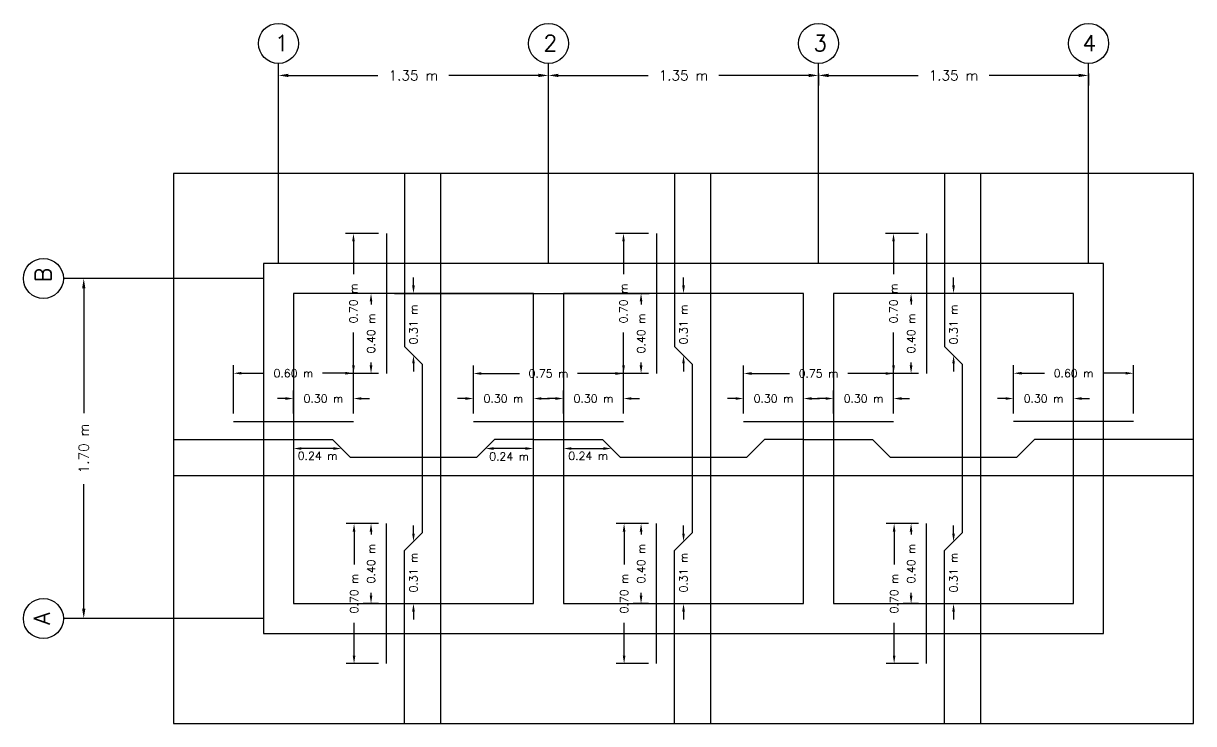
# Model space of a CAD drawing. Header units: metres. Extents: x 0.9 to 42, y -19 to 5.
# Drawn here: x 36.12 to 41.97, y 1.45 to 4.95 of the extents above; entities that cross this region are included whole.
import ezdxf

# ---------------------------------------------------------------- set-up
doc = ezdxf.new("R2010")
doc.units = ezdxf.units.M
doc.linetypes.add('PHANTOM2', pattern=[1.25, 0.625, -0.125, 0.125, -0.125, 0.125, -0.125])
doc.layers.add('0.05', color=9, linetype='Continuous')
doc.layers.add('Vistas', color=7, linetype='Continuous')
doc.styles.get("Standard").update_dxf_attribs({"font": 'simplex.shx'})
doc.dimstyles.new('1 a 25', dxfattribs={"dimtxt": 0.05, "dimasz": 0.05, "dimexe": 0.05, "dimexo": 0.05, "dimgap": 0.05, "dimtad": 0, "dimzin": 0, "dimdsep": 46, "dimtxsty": 'Standard', "dimcen": 0.09, "dimadec": 0, "dimazin": 0, "dimtfac": 1, "dimtofl": 0, "dimtmove": 0, "dimatfit": 3, "dimfxl": 1, "dimtolj": 1, "dimtzin": 0, "dimarcsym": 0})
doc.dimstyles.new('1 a 25 1.5mm', dxfattribs={"dimtxt": 0.04, "dimasz": 0.04, "dimexe": 0.04, "dimexo": 0.04, "dimgap": 0.04, "dimtad": 0, "dimzin": 0, "dimdsep": 46, "dimtxsty": 'Standard', "dimcen": 0.09, "dimadec": 0, "dimazin": 0, "dimtfac": 1, "dimtofl": 0, "dimtmove": 1, "dimatfit": 0, "dimfxl": 1, "dimtolj": 1, "dimtzin": 0, "dimarcsym": 0})

# ---------------------------------------------------------------- blocks, each defined once
blk = doc.blocks.new('*D123')
at = {"color": 0, "lineweight": -2, "transparency": 16777216}
for p, q in [((37.4407, 4.6949), (37.8883, 4.6949)), ((38.6907, 4.6949), (38.2431, 4.6949))]:
    blk.add_line(p, q, dxfattribs=at)
at = {"color": 0, "transparency": 16777216}
for points in [[(37.4407, 4.7032), (37.4407, 4.6866), (37.3907, 4.6949)], [(38.6907, 4.7032), (38.6907, 4.6866), (38.7407, 4.6949)]]:
    blk.add_solid(points, dxfattribs=at)
at = {"layer": 'Defpoints', "color": 0, "transparency": 16777216}
for p in [(37.3907, 4.6949), (38.7407, 4.6949), (38.7407, 4.6949)]:
    blk.add_point(p, dxfattribs=at)
at = {"color": 0, "transparency": 16777216, "insert": (38.0657, 4.6949), "char_height": 0.05, "attachment_point": 5}
blk.add_mtext('\\A1;1.35 m', dxfattribs=at)
blk = doc.blocks.new('*D124')
at = {"color": 0, "lineweight": -2, "transparency": 16777216}
for p, q in [((38.7907, 4.6949), (39.2383, 4.6949)), ((40.0407, 4.6949), (39.5931, 4.6949)), ((40.0907, 4.7049), (40.0907, 4.6449))]:
    blk.add_line(p, q, dxfattribs=at)
at = {"color": 0, "transparency": 16777216}
for points in [[(38.7907, 4.7032), (38.7907, 4.6866), (38.7407, 4.6949)], [(40.0407, 4.7032), (40.0407, 4.6866), (40.0907, 4.6949)]]:
    blk.add_solid(points, dxfattribs=at)
at = {"layer": 'Defpoints', "color": 0, "transparency": 16777216}
for p in [(40.0907, 4.7549), (38.7407, 4.6949), (40.0907, 4.6949)]:
    blk.add_point(p, dxfattribs=at)
at = {"color": 0, "transparency": 16777216, "insert": (39.4157, 4.6949), "char_height": 0.05, "attachment_point": 5}
blk.add_mtext('\\A1;1.35 m', dxfattribs=at)
blk = doc.blocks.new('*D125')
at = {"color": 0, "lineweight": -2, "transparency": 16777216}
for p, q in [((40.0907, 4.7049), (40.0907, 4.6449)), ((40.1407, 4.6949), (40.5883, 4.6949)), ((41.3907, 4.6949), (40.9431, 4.6949)), ((41.4407, 4.7049), (41.4407, 4.6449))]:
    blk.add_line(p, q, dxfattribs=at)
at = {"color": 0, "transparency": 16777216}
for points in [[(40.1407, 4.7032), (40.1407, 4.6866), (40.0907, 4.6949)], [(41.3907, 4.7032), (41.3907, 4.6866), (41.4407, 4.6949)]]:
    blk.add_solid(points, dxfattribs=at)
at = {"layer": 'Defpoints', "color": 0, "transparency": 16777216}
for p in [(40.0907, 4.7549), (41.4407, 4.7549), (41.4407, 4.6949)]:
    blk.add_point(p, dxfattribs=at)
at = {"color": 0, "transparency": 16777216, "insert": (40.7657, 4.6949), "char_height": 0.05, "attachment_point": 5}
blk.add_mtext('\\A1;1.35 m', dxfattribs=at)
blk = doc.blocks.new('*D122')
at = {"color": 0, "lineweight": -2, "transparency": 16777216}
for p, q in [((36.4174, 3.6299), (36.4174, 3.0073)), ((36.4174, 2.0299), (36.4174, 2.6525))]:
    blk.add_line(p, q, dxfattribs=at)
at = {"color": 0, "transparency": 16777216}
for points in [[(36.409, 3.6299), (36.4257, 3.6299), (36.4174, 3.6799)], [(36.409, 2.0299), (36.4257, 2.0299), (36.4174, 1.9799)]]:
    blk.add_solid(points, dxfattribs=at)
at = {"layer": 'Defpoints', "color": 0, "transparency": 16777216}
for p in [(36.4174, 3.6799), (36.4174, 3.6799), (36.4174, 1.9799)]:
    blk.add_point(p, dxfattribs=at)
at = {"color": 0, "transparency": 16777216, "insert": (36.4174, 2.8299), "char_height": 0.05, "attachment_point": 5, "rotation": 90}
blk.add_mtext('\\A1;1.70 m', dxfattribs=at)
blk = doc.blocks.new('*D126')
at = {"color": 0, "lineweight": -2, "transparency": 16777216}
for p, q in [((37.8907, 2.4549), (37.7287, 2.4549)), ((37.7687, 2.4149), (37.7687, 2.2506)), ((37.7687, 1.7949), (37.7687, 1.9592)), ((37.8907, 1.7549), (37.7287, 1.7549))]:
    blk.add_line(p, q, dxfattribs=at)
at = {"color": 0, "transparency": 16777216}
for points in [[(37.762, 2.4149), (37.7754, 2.4149), (37.7687, 2.4549)], [(37.762, 1.7949), (37.7754, 1.7949), (37.7687, 1.7549)]]:
    blk.add_solid(points, dxfattribs=at)
at = {"layer": 'Defpoints', "color": 0, "transparency": 16777216}
for p in [(37.7687, 2.4549), (37.9307, 2.4549), (37.9307, 1.7549)]:
    blk.add_point(p, dxfattribs=at)
at = {"color": 0, "transparency": 16777216, "insert": (37.7687, 2.1049), "char_height": 0.04, "attachment_point": 5, "rotation": 90}
blk.add_mtext('\\A1;0.70 m', dxfattribs=at)
blk = doc.blocks.new('*D129')
at = {"color": 0, "lineweight": -2, "transparency": 16777216}
for p, q in [((38.0657, 3.6449), (38.0657, 3.6849)), ((38.0657, 3.2549), (38.0657, 3.2149))]:
    blk.add_line(p, q, dxfattribs=at)
at = {"color": 0, "transparency": 16777216}
for points in [[(38.0591, 3.6449), (38.0724, 3.6449), (38.0657, 3.6049)], [(38.0591, 3.2549), (38.0724, 3.2549), (38.0657, 3.2949)]]:
    blk.add_solid(points, dxfattribs=at)
at = {"layer": 'Defpoints', "color": 0, "transparency": 16777216}
for p in [(38.0657, 3.6049), (38.0657, 3.2949), (38.0657, 3.2949)]:
    blk.add_point(p, dxfattribs=at)
at = {"color": 0, "transparency": 16777216, "insert": (38.0657, 3.4499), "char_height": 0.04, "attachment_point": 5, "rotation": 90}
blk.add_mtext('\\A1;0.31 m', dxfattribs=at)
blk = doc.blocks.new('*D130')
at = {"color": 0, "lineweight": -2, "transparency": 16777216}
for p, q in [((38.0657, 2.4049), (38.0657, 2.4449)), ((38.0657, 2.0149), (38.0657, 1.9749))]:
    blk.add_line(p, q, dxfattribs=at)
at = {"color": 0, "transparency": 16777216}
for points in [[(38.0591, 2.4049), (38.0724, 2.4049), (38.0657, 2.3649)], [(38.0591, 2.0149), (38.0724, 2.0149), (38.0657, 2.0549)]]:
    blk.add_solid(points, dxfattribs=at)
at = {"layer": 'Defpoints', "color": 0, "transparency": 16777216}
for p in [(38.0657, 2.3649), (38.0657, 2.0549), (38.0657, 2.0549)]:
    blk.add_point(p, dxfattribs=at)
at = {"color": 0, "transparency": 16777216, "insert": (38.0657, 2.2099), "char_height": 0.04, "attachment_point": 5, "rotation": 90}
blk.add_mtext('\\A1;0.31 m', dxfattribs=at)
blk = doc.blocks.new('*D131')
at = {"color": 0, "lineweight": -2, "transparency": 16777216}
for p, q in [((37.1657, 3.0049), (37.1657, 3.2462)), ((37.7657, 3.0049), (37.7657, 3.2462)), ((37.2057, 3.2062), (37.32, 3.2062)), ((37.7257, 3.2062), (37.6114, 3.2062))]:
    blk.add_line(p, q, dxfattribs=at)
at = {"color": 0, "transparency": 16777216}
for points in [[(37.2057, 3.2128), (37.2057, 3.1995), (37.1657, 3.2062)], [(37.7257, 3.2128), (37.7257, 3.1995), (37.7657, 3.2062)]]:
    blk.add_solid(points, dxfattribs=at)
at = {"layer": 'Defpoints', "color": 0, "transparency": 16777216}
for p in [(37.7657, 3.2062), (37.1657, 2.9649), (37.7657, 2.9649)]:
    blk.add_point(p, dxfattribs=at)
at = {"color": 0, "transparency": 16777216, "insert": (37.4657, 3.2062), "char_height": 0.04, "attachment_point": 5}
blk.add_mtext('\\A1;0.60 m', dxfattribs=at)
blk = doc.blocks.new('*D133')
at = {"color": 0, "lineweight": -2, "transparency": 16777216}
for p, q in [((38.3657, 3.0049), (38.3657, 3.2449)), ((39.1157, 3.0049), (39.1157, 3.2449)), ((38.4057, 3.2049), (38.595, 3.2049)), ((39.0757, 3.2049), (38.8864, 3.2049))]:
    blk.add_line(p, q, dxfattribs=at)
at = {"color": 0, "transparency": 16777216}
for points in [[(38.4057, 3.2116), (38.4057, 3.1982), (38.3657, 3.2049)], [(39.0757, 3.2116), (39.0757, 3.1982), (39.1157, 3.2049)]]:
    blk.add_solid(points, dxfattribs=at)
at = {"layer": 'Defpoints', "color": 0, "transparency": 16777216}
for p in [(39.1157, 3.2049), (38.3657, 2.9649), (39.1157, 2.9649)]:
    blk.add_point(p, dxfattribs=at)
at = {"color": 0, "transparency": 16777216, "insert": (38.7407, 3.2049), "char_height": 0.04, "attachment_point": 5}
blk.add_mtext('\\A1;0.75 m', dxfattribs=at)
blk = doc.blocks.new('*D134')
at = {"color": 0, "lineweight": -2, "transparency": 16777216}
for p, q in [((38.3657, 3.0049), (38.3657, 3.1198)), ((38.6657, 3.0049), (38.6657, 3.1198)), ((38.3257, 3.0798), (38.2857, 3.0798)), ((38.7057, 3.0798), (38.7457, 3.0798))]:
    blk.add_line(p, q, dxfattribs=at)
at = {"color": 0, "transparency": 16777216}
for points in [[(38.3257, 3.0865), (38.3257, 3.0731), (38.3657, 3.0798)], [(38.7057, 3.0865), (38.7057, 3.0731), (38.6657, 3.0798)]]:
    blk.add_solid(points, dxfattribs=at)
at = {"layer": 'Defpoints', "color": 0, "transparency": 16777216}
for p in [(38.6657, 3.0798), (38.3657, 2.9649), (38.6657, 2.9649)]:
    blk.add_point(p, dxfattribs=at)
at = {"color": 0, "transparency": 16777216, "insert": (38.5157, 3.0798), "char_height": 0.04, "attachment_point": 5}
blk.add_mtext('\\A1;0.30 m', dxfattribs=at)
blk = doc.blocks.new('*D135')
at = {"color": 0, "lineweight": -2, "transparency": 16777216}
for p, q in [((38.8157, 3.0049), (38.8157, 3.1198)), ((39.1157, 3.0049), (39.1157, 3.1198)), ((38.7757, 3.0798), (38.7357, 3.0798)), ((39.1557, 3.0798), (39.1957, 3.0798))]:
    blk.add_line(p, q, dxfattribs=at)
at = {"color": 0, "transparency": 16777216}
for points in [[(38.7757, 3.0865), (38.7757, 3.0731), (38.8157, 3.0798)], [(39.1557, 3.0865), (39.1557, 3.0731), (39.1157, 3.0798)]]:
    blk.add_solid(points, dxfattribs=at)
at = {"layer": 'Defpoints', "color": 0, "transparency": 16777216}
for p in [(39.1157, 3.0798), (38.8157, 2.9649), (39.1157, 2.9649)]:
    blk.add_point(p, dxfattribs=at)
at = {"color": 0, "transparency": 16777216, "insert": (38.9657, 3.0798), "char_height": 0.04, "attachment_point": 5}
blk.add_mtext('\\A1;0.30 m', dxfattribs=at)
blk = doc.blocks.new('*D137')
at = {"color": 0, "lineweight": -2, "transparency": 16777216}
for p, q in [((37.8907, 2.4549), (37.8135, 2.4549)), ((37.8535, 2.4149), (37.8535, 2.4006)), ((37.8535, 2.0949), (37.8535, 2.1092)), ((37.8907, 2.0549), (37.8135, 2.0549))]:
    blk.add_line(p, q, dxfattribs=at)
at = {"color": 0, "transparency": 16777216}
for points in [[(37.8468, 2.4149), (37.8602, 2.4149), (37.8535, 2.4549)], [(37.8468, 2.0949), (37.8602, 2.0949), (37.8535, 2.0549)]]:
    blk.add_solid(points, dxfattribs=at)
at = {"layer": 'Defpoints', "color": 0, "transparency": 16777216}
for p in [(37.9307, 2.4549), (37.8535, 2.0549), (37.9307, 2.0549)]:
    blk.add_point(p, dxfattribs=at)
at = {"color": 0, "transparency": 16777216, "insert": (37.8535, 2.2549), "char_height": 0.04, "attachment_point": 5, "rotation": 90}
blk.add_mtext('\\A1;0.40 m', dxfattribs=at)
blk = doc.blocks.new('*D138')
at = {"color": 0, "lineweight": -2, "transparency": 16777216}
for p, q in [((37.8907, 3.9049), (37.7257, 3.9049)), ((37.7657, 3.8649), (37.7657, 3.7006)), ((37.7657, 3.2449), (37.7657, 3.4092)), ((37.8907, 3.2049), (37.7257, 3.2049))]:
    blk.add_line(p, q, dxfattribs=at)
at = {"color": 0, "transparency": 16777216}
for points in [[(37.7591, 3.8649), (37.7724, 3.8649), (37.7657, 3.9049)], [(37.7591, 3.2449), (37.7724, 3.2449), (37.7657, 3.2049)]]:
    blk.add_solid(points, dxfattribs=at)
at = {"layer": 'Defpoints', "color": 0, "transparency": 16777216}
for p in [(37.7657, 3.9049), (37.9307, 3.9049), (37.9307, 3.2049)]:
    blk.add_point(p, dxfattribs=at)
at = {"color": 0, "transparency": 16777216, "insert": (37.7657, 3.5549), "char_height": 0.04, "attachment_point": 5, "rotation": 90}
blk.add_mtext('\\A1;0.70 m', dxfattribs=at)
blk = doc.blocks.new('*D139')
at = {"color": 0, "lineweight": -2, "transparency": 16777216}
for p, q in [((37.8907, 3.6049), (37.8135, 3.6049)), ((37.8535, 3.5649), (37.8535, 3.5506)), ((37.8535, 3.2449), (37.8535, 3.2592)), ((37.8907, 3.2049), (37.8135, 3.2049))]:
    blk.add_line(p, q, dxfattribs=at)
at = {"color": 0, "transparency": 16777216}
for points in [[(37.8468, 3.5649), (37.8602, 3.5649), (37.8535, 3.6049)], [(37.8468, 3.2449), (37.8602, 3.2449), (37.8535, 3.2049)]]:
    blk.add_solid(points, dxfattribs=at)
at = {"layer": 'Defpoints', "color": 0, "transparency": 16777216}
for p in [(37.8535, 3.6049), (37.9307, 3.6049), (37.9307, 3.2049)]:
    blk.add_point(p, dxfattribs=at)
at = {"color": 0, "transparency": 16777216, "insert": (37.8535, 3.4049), "char_height": 0.04, "attachment_point": 5, "rotation": 90}
blk.add_mtext('\\A1;0.40 m', dxfattribs=at)
blk = doc.blocks.new('*D140')
at = {"color": 0, "lineweight": -2, "transparency": 16777216}
for p, q in [((37.4657, 3.0049), (37.4657, 3.1198)), ((37.7657, 3.0049), (37.7657, 3.1198)), ((37.4257, 3.0798), (37.3857, 3.0798)), ((37.8057, 3.0798), (37.8457, 3.0798))]:
    blk.add_line(p, q, dxfattribs=at)
at = {"color": 0, "transparency": 16777216}
for points in [[(37.4257, 3.0865), (37.4257, 3.0731), (37.4657, 3.0798)], [(37.8057, 3.0865), (37.8057, 3.0731), (37.7657, 3.0798)]]:
    blk.add_solid(points, dxfattribs=at)
at = {"layer": 'Defpoints', "color": 0, "transparency": 16777216}
for p in [(37.7657, 3.0798), (37.4657, 2.9649), (37.7657, 2.9649)]:
    blk.add_point(p, dxfattribs=at)
at = {"color": 0, "transparency": 16777216, "insert": (37.6157, 3.0798), "char_height": 0.04, "attachment_point": 5}
blk.add_mtext('\\A1;0.30 m', dxfattribs=at)
blk = doc.blocks.new('*D141')
at = {"color": 0, "lineweight": -2, "transparency": 16777216}
blk.add_line((37.6655, 2.8299), (37.5057, 2.8299), dxfattribs=at)
at = {"color": 0, "transparency": 16777216}
for points in [[(37.5057, 2.8366), (37.5057, 2.8232), (37.4657, 2.8299)], [(37.6655, 2.8366), (37.6655, 2.8232), (37.7055, 2.8299)]]:
    blk.add_solid(points, dxfattribs=at)
at = {"layer": 'Defpoints', "color": 0, "transparency": 16777216}
for p in [(37.4657, 2.8299), (37.4657, 2.8299), (37.7055, 2.8299)]:
    blk.add_point(p, dxfattribs=at)
at = {"color": 0, "transparency": 16777216, "insert": (37.5866, 2.7935), "char_height": 0.04, "attachment_point": 5}
blk.add_mtext('\\A1;0.24 m', dxfattribs=at)
blk = doc.blocks.new('*D142')
at = {"color": 0, "lineweight": -2, "transparency": 16777216}
blk.add_line((38.6257, 2.8299), (38.4659, 2.8299), dxfattribs=at)
at = {"color": 0, "transparency": 16777216}
for points in [[(38.4659, 2.8366), (38.4659, 2.8232), (38.4259, 2.8299)], [(38.6257, 2.8366), (38.6257, 2.8232), (38.6657, 2.8299)]]:
    blk.add_solid(points, dxfattribs=at)
at = {"layer": 'Defpoints', "color": 0, "transparency": 16777216}
for p in [(38.4259, 2.8299), (38.4259, 2.8299), (38.6657, 2.8299)]:
    blk.add_point(p, dxfattribs=at)
at = {"color": 0, "transparency": 16777216, "insert": (38.5438, 2.7903), "char_height": 0.04, "attachment_point": 5}
blk.add_mtext('\\A1;0.24 m', dxfattribs=at)
blk = doc.blocks.new('*D143')
at = {"color": 0, "lineweight": -2, "transparency": 16777216}
blk.add_line((38.8557, 2.8299), (39.0155, 2.8299), dxfattribs=at)
at = {"color": 0, "transparency": 16777216}
for points in [[(38.8557, 2.8366), (38.8557, 2.8232), (38.8157, 2.8299)], [(39.0155, 2.8366), (39.0155, 2.8232), (39.0555, 2.8299)]]:
    blk.add_solid(points, dxfattribs=at)
at = {"layer": 'Defpoints', "color": 0, "transparency": 16777216}
for p in [(38.8157, 2.8299), (39.0555, 2.8299), (39.0555, 2.8299)]:
    blk.add_point(p, dxfattribs=at)
at = {"color": 0, "transparency": 16777216, "insert": (38.9391, 2.7929), "char_height": 0.04, "attachment_point": 5}
blk.add_mtext('\\A1;0.24 m', dxfattribs=at)
blk = doc.blocks.new('*D144')
at = {"color": 0, "lineweight": -2, "transparency": 16777216}
for p, q in [((39.7157, 3.0049), (39.7157, 3.2449)), ((40.4657, 3.0049), (40.4657, 3.2449)), ((39.7557, 3.2049), (39.945, 3.2049)), ((40.4257, 3.2049), (40.2364, 3.2049))]:
    blk.add_line(p, q, dxfattribs=at)
at = {"color": 0, "transparency": 16777216}
for points in [[(39.7557, 3.2116), (39.7557, 3.1982), (39.7157, 3.2049)], [(40.4257, 3.2116), (40.4257, 3.1982), (40.4657, 3.2049)]]:
    blk.add_solid(points, dxfattribs=at)
at = {"layer": 'Defpoints', "color": 0, "transparency": 16777216}
for p in [(40.4657, 3.2049), (39.7157, 2.9649), (40.4657, 2.9649)]:
    blk.add_point(p, dxfattribs=at)
at = {"color": 0, "transparency": 16777216, "insert": (40.0907, 3.2049), "char_height": 0.04, "attachment_point": 5}
blk.add_mtext('\\A1;0.75 m', dxfattribs=at)
blk = doc.blocks.new('*D145')
at = {"color": 0, "lineweight": -2, "transparency": 16777216}
for p, q in [((39.7157, 3.0049), (39.7157, 3.1198)), ((40.0157, 3.0049), (40.0157, 3.1198)), ((39.6757, 3.0798), (39.6357, 3.0798)), ((40.0557, 3.0798), (40.0957, 3.0798))]:
    blk.add_line(p, q, dxfattribs=at)
at = {"color": 0, "transparency": 16777216}
for points in [[(39.6757, 3.0865), (39.6757, 3.0731), (39.7157, 3.0798)], [(40.0557, 3.0865), (40.0557, 3.0731), (40.0157, 3.0798)]]:
    blk.add_solid(points, dxfattribs=at)
at = {"layer": 'Defpoints', "color": 0, "transparency": 16777216}
for p in [(40.0157, 3.0798), (39.7157, 2.9649), (40.0157, 2.9649)]:
    blk.add_point(p, dxfattribs=at)
at = {"color": 0, "transparency": 16777216, "insert": (39.8657, 3.0798), "char_height": 0.04, "attachment_point": 5}
blk.add_mtext('\\A1;0.30 m', dxfattribs=at)
blk = doc.blocks.new('*D146')
at = {"color": 0, "lineweight": -2, "transparency": 16777216}
for p, q in [((40.1657, 3.0049), (40.1657, 3.1198)), ((40.4657, 3.0049), (40.4657, 3.1198)), ((40.1257, 3.0798), (40.0857, 3.0798)), ((40.5057, 3.0798), (40.5457, 3.0798))]:
    blk.add_line(p, q, dxfattribs=at)
at = {"color": 0, "transparency": 16777216}
for points in [[(40.1257, 3.0865), (40.1257, 3.0731), (40.1657, 3.0798)], [(40.5057, 3.0865), (40.5057, 3.0731), (40.4657, 3.0798)]]:
    blk.add_solid(points, dxfattribs=at)
at = {"layer": 'Defpoints', "color": 0, "transparency": 16777216}
for p in [(40.4657, 3.0798), (40.1657, 2.9649), (40.4657, 2.9649)]:
    blk.add_point(p, dxfattribs=at)
at = {"color": 0, "transparency": 16777216, "insert": (40.3157, 3.0798), "char_height": 0.04, "attachment_point": 5}
blk.add_mtext('\\A1;0.30 m', dxfattribs=at)
blk = doc.blocks.new('*D147')
at = {"color": 0, "lineweight": -2, "transparency": 16777216}
for p, q in [((41.0657, 3.0049), (41.0657, 3.2462)), ((41.6657, 3.0049), (41.6657, 3.2462)), ((41.1057, 3.2062), (41.22, 3.2062)), ((41.6257, 3.2062), (41.5114, 3.2062))]:
    blk.add_line(p, q, dxfattribs=at)
at = {"color": 0, "transparency": 16777216}
for points in [[(41.1057, 3.2128), (41.1057, 3.1995), (41.0657, 3.2062)], [(41.6257, 3.2128), (41.6257, 3.1995), (41.6657, 3.2062)]]:
    blk.add_solid(points, dxfattribs=at)
at = {"layer": 'Defpoints', "color": 0, "transparency": 16777216}
for p in [(41.0657, 3.2062), (41.0657, 2.9649), (41.6657, 2.9649)]:
    blk.add_point(p, dxfattribs=at)
at = {"color": 0, "transparency": 16777216, "insert": (41.3657, 3.2062), "char_height": 0.04, "attachment_point": 5}
blk.add_mtext('\\A1;0.60 m', dxfattribs=at)
blk = doc.blocks.new('*D148')
at = {"color": 0, "lineweight": -2, "transparency": 16777216}
for p, q in [((41.0657, 3.0049), (41.0657, 3.1198)), ((41.3657, 3.0049), (41.3657, 3.1198)), ((41.0257, 3.0798), (40.9857, 3.0798)), ((41.4057, 3.0798), (41.4457, 3.0798))]:
    blk.add_line(p, q, dxfattribs=at)
at = {"color": 0, "transparency": 16777216}
for points in [[(41.0257, 3.0865), (41.0257, 3.0731), (41.0657, 3.0798)], [(41.4057, 3.0865), (41.4057, 3.0731), (41.3657, 3.0798)]]:
    blk.add_solid(points, dxfattribs=at)
at = {"layer": 'Defpoints', "color": 0, "transparency": 16777216}
for p in [(41.0657, 3.0798), (41.0657, 2.9649), (41.3657, 2.9649)]:
    blk.add_point(p, dxfattribs=at)
at = {"color": 0, "transparency": 16777216, "insert": (41.2157, 3.0798), "char_height": 0.04, "attachment_point": 5}
blk.add_mtext('\\A1;0.30 m', dxfattribs=at)
blk = doc.blocks.new('*D149')
at = {"color": 0, "lineweight": -2, "transparency": 16777216}
for p, q in [((39.2407, 2.4549), (39.0787, 2.4549)), ((39.1187, 2.4149), (39.1187, 2.2506)), ((39.1187, 1.7949), (39.1187, 1.9592)), ((39.2407, 1.7549), (39.0787, 1.7549))]:
    blk.add_line(p, q, dxfattribs=at)
at = {"color": 0, "transparency": 16777216}
for points in [[(39.112, 2.4149), (39.1254, 2.4149), (39.1187, 2.4549)], [(39.112, 1.7949), (39.1254, 1.7949), (39.1187, 1.7549)]]:
    blk.add_solid(points, dxfattribs=at)
at = {"layer": 'Defpoints', "color": 0, "transparency": 16777216}
for p in [(39.1187, 2.4549), (39.2807, 2.4549), (39.2807, 1.7549)]:
    blk.add_point(p, dxfattribs=at)
at = {"color": 0, "transparency": 16777216, "insert": (39.1187, 2.1049), "char_height": 0.04, "attachment_point": 5, "rotation": 90}
blk.add_mtext('\\A1;0.70 m', dxfattribs=at)
blk = doc.blocks.new('*D150')
at = {"color": 0, "lineweight": -2, "transparency": 16777216}
for p, q in [((39.4157, 3.6449), (39.4157, 3.6849)), ((39.4157, 3.2549), (39.4157, 3.2149))]:
    blk.add_line(p, q, dxfattribs=at)
at = {"color": 0, "transparency": 16777216}
for points in [[(39.4091, 3.6449), (39.4224, 3.6449), (39.4157, 3.6049)], [(39.4091, 3.2549), (39.4224, 3.2549), (39.4157, 3.2949)]]:
    blk.add_solid(points, dxfattribs=at)
at = {"layer": 'Defpoints', "color": 0, "transparency": 16777216}
for p in [(39.4157, 3.6049), (39.4157, 3.2949), (39.4157, 3.2949)]:
    blk.add_point(p, dxfattribs=at)
at = {"color": 0, "transparency": 16777216, "insert": (39.4157, 3.4499), "char_height": 0.04, "attachment_point": 5, "rotation": 90}
blk.add_mtext('\\A1;0.31 m', dxfattribs=at)
blk = doc.blocks.new('*D151')
at = {"color": 0, "lineweight": -2, "transparency": 16777216}
for p, q in [((39.4157, 2.4049), (39.4157, 2.4449)), ((39.4157, 2.0149), (39.4157, 1.9749))]:
    blk.add_line(p, q, dxfattribs=at)
at = {"color": 0, "transparency": 16777216}
for points in [[(39.4091, 2.4049), (39.4224, 2.4049), (39.4157, 2.3649)], [(39.4091, 2.0149), (39.4224, 2.0149), (39.4157, 2.0549)]]:
    blk.add_solid(points, dxfattribs=at)
at = {"layer": 'Defpoints', "color": 0, "transparency": 16777216}
for p in [(39.4157, 2.3649), (39.4157, 2.0549), (39.4157, 2.0549)]:
    blk.add_point(p, dxfattribs=at)
at = {"color": 0, "transparency": 16777216, "insert": (39.4157, 2.2099), "char_height": 0.04, "attachment_point": 5, "rotation": 90}
blk.add_mtext('\\A1;0.31 m', dxfattribs=at)
blk = doc.blocks.new('*D153')
at = {"color": 0, "lineweight": -2, "transparency": 16777216}
for p, q in [((39.2407, 3.9049), (39.0757, 3.9049)), ((39.1157, 3.8649), (39.1157, 3.7006)), ((39.1157, 3.2449), (39.1157, 3.4092)), ((39.2407, 3.2049), (39.0757, 3.2049))]:
    blk.add_line(p, q, dxfattribs=at)
at = {"color": 0, "transparency": 16777216}
for points in [[(39.1091, 3.8649), (39.1224, 3.8649), (39.1157, 3.9049)], [(39.1091, 3.2449), (39.1224, 3.2449), (39.1157, 3.2049)]]:
    blk.add_solid(points, dxfattribs=at)
at = {"layer": 'Defpoints', "color": 0, "transparency": 16777216}
for p in [(39.1157, 3.9049), (39.2807, 3.9049), (39.2807, 3.2049)]:
    blk.add_point(p, dxfattribs=at)
at = {"color": 0, "transparency": 16777216, "insert": (39.1157, 3.5549), "char_height": 0.04, "attachment_point": 5, "rotation": 90}
blk.add_mtext('\\A1;0.70 m', dxfattribs=at)
blk = doc.blocks.new('*D154')
at = {"color": 0, "lineweight": -2, "transparency": 16777216}
for p, q in [((37.9707, 3.6049), (39.2435, 3.6049)), ((39.2035, 3.5649), (39.2035, 3.5506)), ((39.2035, 3.2449), (39.2035, 3.2592)), ((39.2407, 3.2049), (39.1635, 3.2049))]:
    blk.add_line(p, q, dxfattribs=at)
at = {"color": 0, "transparency": 16777216}
for points in [[(39.1968, 3.5649), (39.2102, 3.5649), (39.2035, 3.6049)], [(39.1968, 3.2449), (39.2102, 3.2449), (39.2035, 3.2049)]]:
    blk.add_solid(points, dxfattribs=at)
at = {"layer": 'Defpoints', "color": 0, "transparency": 16777216}
for p in [(37.9307, 3.6049), (39.2035, 3.6049), (39.2807, 3.2049)]:
    blk.add_point(p, dxfattribs=at)
at = {"color": 0, "transparency": 16777216, "insert": (39.2035, 3.4049), "char_height": 0.04, "attachment_point": 5, "rotation": 90}
blk.add_mtext('\\A1;0.40 m', dxfattribs=at)
blk = doc.blocks.new('*D155')
at = {"color": 0, "lineweight": -2, "transparency": 16777216}
for p, q in [((40.5907, 2.4549), (40.4287, 2.4549)), ((40.4687, 2.4149), (40.4687, 2.2506)), ((40.4687, 1.7949), (40.4687, 1.9592)), ((40.5907, 1.7549), (40.4287, 1.7549))]:
    blk.add_line(p, q, dxfattribs=at)
at = {"color": 0, "transparency": 16777216}
for points in [[(40.462, 2.4149), (40.4754, 2.4149), (40.4687, 2.4549)], [(40.462, 1.7949), (40.4754, 1.7949), (40.4687, 1.7549)]]:
    blk.add_solid(points, dxfattribs=at)
at = {"layer": 'Defpoints', "color": 0, "transparency": 16777216}
for p in [(40.4687, 2.4549), (40.6307, 2.4549), (40.6307, 1.7549)]:
    blk.add_point(p, dxfattribs=at)
at = {"color": 0, "transparency": 16777216, "insert": (40.4687, 2.1049), "char_height": 0.04, "attachment_point": 5, "rotation": 90}
blk.add_mtext('\\A1;0.70 m', dxfattribs=at)
blk = doc.blocks.new('*D156')
at = {"color": 0, "lineweight": -2, "transparency": 16777216}
for p, q in [((40.7657, 3.6449), (40.7657, 3.6849)), ((40.7657, 3.2549), (40.7657, 3.2149))]:
    blk.add_line(p, q, dxfattribs=at)
at = {"color": 0, "transparency": 16777216}
for points in [[(40.7591, 3.6449), (40.7724, 3.6449), (40.7657, 3.6049)], [(40.7591, 3.2549), (40.7724, 3.2549), (40.7657, 3.2949)]]:
    blk.add_solid(points, dxfattribs=at)
at = {"layer": 'Defpoints', "color": 0, "transparency": 16777216}
for p in [(40.7657, 3.6049), (40.7657, 3.2949), (40.7657, 3.2949)]:
    blk.add_point(p, dxfattribs=at)
at = {"color": 0, "transparency": 16777216, "insert": (40.7657, 3.4499), "char_height": 0.04, "attachment_point": 5, "rotation": 90}
blk.add_mtext('\\A1;0.31 m', dxfattribs=at)
blk = doc.blocks.new('*D157')
at = {"color": 0, "lineweight": -2, "transparency": 16777216}
for p, q in [((40.7657, 2.4049), (40.7657, 2.4449)), ((40.7657, 2.0149), (40.7657, 1.9749))]:
    blk.add_line(p, q, dxfattribs=at)
at = {"color": 0, "transparency": 16777216}
for points in [[(40.7591, 2.4049), (40.7724, 2.4049), (40.7657, 2.3649)], [(40.7591, 2.0149), (40.7724, 2.0149), (40.7657, 2.0549)]]:
    blk.add_solid(points, dxfattribs=at)
at = {"layer": 'Defpoints', "color": 0, "transparency": 16777216}
for p in [(40.7657, 2.3649), (40.7657, 2.0549), (40.7657, 2.0549)]:
    blk.add_point(p, dxfattribs=at)
at = {"color": 0, "transparency": 16777216, "insert": (40.7657, 2.2099), "char_height": 0.04, "attachment_point": 5, "rotation": 90}
blk.add_mtext('\\A1;0.31 m', dxfattribs=at)
blk = doc.blocks.new('*D158')
at = {"color": 0, "lineweight": -2, "transparency": 16777216}
for p, q in [((40.5907, 2.4549), (40.5135, 2.4549)), ((40.5535, 2.4149), (40.5535, 2.4006)), ((40.5535, 2.0949), (40.5535, 2.1092)), ((40.5907, 2.0549), (40.5135, 2.0549))]:
    blk.add_line(p, q, dxfattribs=at)
at = {"color": 0, "transparency": 16777216}
for points in [[(40.5468, 2.4149), (40.5602, 2.4149), (40.5535, 2.4549)], [(40.5468, 2.0949), (40.5602, 2.0949), (40.5535, 2.0549)]]:
    blk.add_solid(points, dxfattribs=at)
at = {"layer": 'Defpoints', "color": 0, "transparency": 16777216}
for p in [(40.6307, 2.4549), (40.5535, 2.0549), (40.6307, 2.0549)]:
    blk.add_point(p, dxfattribs=at)
at = {"color": 0, "transparency": 16777216, "insert": (40.5535, 2.2549), "char_height": 0.04, "attachment_point": 5, "rotation": 90}
blk.add_mtext('\\A1;0.40 m', dxfattribs=at)
blk = doc.blocks.new('*D159')
at = {"color": 0, "lineweight": -2, "transparency": 16777216}
for p, q in [((40.5907, 3.9049), (40.4257, 3.9049)), ((40.4657, 3.8649), (40.4657, 3.7006)), ((40.4657, 3.2449), (40.4657, 3.4092)), ((40.5907, 3.2049), (40.4257, 3.2049))]:
    blk.add_line(p, q, dxfattribs=at)
at = {"color": 0, "transparency": 16777216}
for points in [[(40.4591, 3.8649), (40.4724, 3.8649), (40.4657, 3.9049)], [(40.4591, 3.2449), (40.4724, 3.2449), (40.4657, 3.2049)]]:
    blk.add_solid(points, dxfattribs=at)
at = {"layer": 'Defpoints', "color": 0, "transparency": 16777216}
for p in [(40.4657, 3.9049), (40.6307, 3.9049), (40.6307, 3.2049)]:
    blk.add_point(p, dxfattribs=at)
at = {"color": 0, "transparency": 16777216, "insert": (40.4657, 3.5549), "char_height": 0.04, "attachment_point": 5, "rotation": 90}
blk.add_mtext('\\A1;0.70 m', dxfattribs=at)
blk = doc.blocks.new('*D160')
at = {"color": 0, "lineweight": -2, "transparency": 16777216}
for p, q in [((40.5907, 3.6049), (40.5135, 3.6049)), ((40.5535, 3.5649), (40.5535, 3.5506)), ((40.5535, 3.2449), (40.5535, 3.2592)), ((40.5907, 3.2049), (40.5135, 3.2049))]:
    blk.add_line(p, q, dxfattribs=at)
at = {"color": 0, "transparency": 16777216}
for points in [[(40.5468, 3.5649), (40.5602, 3.5649), (40.5535, 3.6049)], [(40.5468, 3.2449), (40.5602, 3.2449), (40.5535, 3.2049)]]:
    blk.add_solid(points, dxfattribs=at)
at = {"layer": 'Defpoints', "color": 0, "transparency": 16777216}
for p in [(40.5535, 3.6049), (40.6307, 3.6049), (40.6307, 3.2049)]:
    blk.add_point(p, dxfattribs=at)
at = {"color": 0, "transparency": 16777216, "insert": (40.5535, 3.4049), "char_height": 0.04, "attachment_point": 5, "rotation": 90}
blk.add_mtext('\\A1;0.40 m', dxfattribs=at)
blk = doc.blocks.new('*D161')
at = {"color": 0, "lineweight": -2, "transparency": 16777216}
for p, q in [((39.2407, 2.4549), (39.1635, 2.4549)), ((39.2035, 2.4149), (39.2035, 2.4006)), ((39.2035, 2.0949), (39.2035, 2.1092)), ((39.2407, 2.0549), (39.1635, 2.0549))]:
    blk.add_line(p, q, dxfattribs=at)
at = {"color": 0, "transparency": 16777216}
for points in [[(39.1968, 2.4149), (39.2102, 2.4149), (39.2035, 2.4549)], [(39.1968, 2.0949), (39.2102, 2.0949), (39.2035, 2.0549)]]:
    blk.add_solid(points, dxfattribs=at)
at = {"layer": 'Defpoints', "color": 0, "transparency": 16777216}
for p in [(39.2807, 2.4549), (39.2035, 2.0549), (39.2807, 2.0549)]:
    blk.add_point(p, dxfattribs=at)
at = {"color": 0, "transparency": 16777216, "insert": (39.2035, 2.2549), "char_height": 0.04, "attachment_point": 5, "rotation": 90}
blk.add_mtext('\\A1;0.40 m', dxfattribs=at)

msp = doc.modelspace()

# ---------------------------------------------------------------- linework, layer by layer
at = {"linetype": 'PHANTOM2', "ltscale": 5}
for p, q in [((37.39072, 3.7549), (37.39072, 4.7549)), ((38.74072, 3.7549), (38.74072, 4.7549)), ((40.09072, 3.7549), (40.09072, 4.7549)), ((41.44072, 3.7549), (41.44072, 4.7549)), ((37.31572, 3.6799), (36.31572, 3.6799)), ((37.31572, 1.9799), (36.31572, 1.9799))]:
    msp.add_line(p, q, dxfattribs=at)
for p, q in [((38.02072, 4.2049), (38.02072, 3.3399)), ((38.20072, 4.2049), (38.20072, 1.4549)), ((39.37072, 4.2049), (39.37072, 3.3399)), ((39.55072, 4.2049), (39.55072, 1.4549)), ((40.72072, 4.2049), (40.72072, 3.3399)), ((40.90072, 4.2049), (40.90072, 1.4549)), ((37.93072, 3.9049), (37.93072, 3.2049)), ((39.28072, 3.9049), (39.28072, 3.2049)), ((40.63072, 3.9049), (40.63072, 3.2049)), ((38.02072, 3.3399), (38.11072, 3.2499)), ((39.37072, 3.3399), (39.46072, 3.2499)), ((40.72072, 3.3399), (40.81072, 3.2499)), ((38.11072, 2.4099), (38.11072, 3.2499)), ((39.46072, 2.4099), (39.46072, 3.2499)), ((40.81072, 2.4099), (40.81072, 3.2499)), ((37.16572, 2.9649), (37.76572, 2.9649)), ((38.36572, 2.9649), (39.11572, 2.9649)), ((39.71572, 2.9649), (40.46572, 2.9649)), ((41.66572, 2.9649), (41.06572, 2.9649)), ((36.86572, 2.8749), (37.66033, 2.8749)), ((37.66033, 2.8749), (37.75072, 2.7849)), ((38.47112, 2.8749), (38.38072, 2.7849)), ((38.66572, 2.8749), (38.47112, 2.8749)), ((38.66572, 2.8749), (38.81572, 2.8749)), ((38.81572, 2.8749), (39.01033, 2.8749)), ((39.01033, 2.8749), (39.10072, 2.7849)), ((39.82112, 2.8749), (39.73072, 2.7849)), ((40.01572, 2.8749), (39.82112, 2.8749)), ((40.01572, 2.8749), (40.16572, 2.8749)), ((40.16572, 2.8749), (40.36033, 2.8749)), ((40.36033, 2.8749), (40.45072, 2.7849)), ((41.17112, 2.8749), (41.08072, 2.7849)), ((41.96572, 2.8749), (41.17112, 2.8749)), ((38.38072, 2.7849), (37.75072, 2.7849)), ((39.73072, 2.7849), (39.10072, 2.7849)), ((41.08072, 2.7849), (40.45072, 2.7849)), ((36.86572, 2.6949), (41.96572, 2.6949)), ((37.93072, 1.7549), (37.93072, 2.4549)), ((38.02072, 2.3199), (38.11072, 2.4099)), ((39.28072, 1.7549), (39.28072, 2.4549)), ((39.37072, 2.3199), (39.46072, 2.4099)), ((40.63072, 1.7549), (40.63072, 2.4549)), ((40.72072, 2.3199), (40.81072, 2.4099)), ((38.02072, 1.4549), (38.02072, 2.3199)), ((39.37072, 1.4549), (39.37072, 2.3199)), ((40.72072, 1.4549), (40.72072, 2.3199))]:
    msp.add_line(p, q)
for centre in [(37.39072, 4.8549), (38.74072, 4.8549), (40.09072, 4.8549), (41.44072, 4.8549), (36.21572, 3.6799), (36.21572, 1.9799)]:
    msp.add_circle(centre, 0.1)
at = {"layer": '0.05'}
for points in [[(37.31572, 3.7549), (37.31572, 1.9049), (41.51572, 1.9049), (41.51572, 3.7549)], [(37.46572, 3.6049), (37.46572, 2.0549), (38.66572, 2.0549), (38.66572, 3.6049)], [(38.81572, 3.6049), (38.81572, 2.0549), (40.01572, 2.0549), (40.01572, 3.6049)], [(40.16572, 3.6049), (40.16572, 2.0549), (41.36572, 2.0549), (41.36572, 3.6049)]]:
    msp.add_lwpolyline(points, close=True, dxfattribs=at)
at = {"layer": 'Vistas'}
msp.add_lwpolyline([(36.86572, 4.2049), (36.86572, 1.4549), (41.96572, 1.4549), (41.96572, 4.2049)], close=True, dxfattribs=at)

# ---------------------------------------------------------------- texts
at = {"char_height": 0.08, "attachment_point": 1}
for s, insert in [('1', (37.37264, 4.89632)), ('2', (38.7153, 4.89632)), ('3', (40.06455, 4.89632)), ('4', (41.41074, 4.89632))]:
    msp.add_mtext_dynamic_manual_height_columns(s, width=0.08, gutter_width=1, heights=[0], dxfattribs=dict(at, insert=insert))
at = {"char_height": 0.08, "attachment_point": 1, "rotation": 90}
for s, insert in [('B', (36.1743, 3.66182)), ('A', (36.16796, 1.94899))]:
    msp.add_mtext_dynamic_manual_height_columns(s, width=0.08, gutter_width=1, heights=[0], dxfattribs=dict(at, insert=insert))

# ---------------------------------------------------------------- dimensions: what is measured, and where the dimension line sits
for base, p1, p2, dimstyle, override, picture, middle in [((38.74072, 4.69492), (37.39072, 4.69492), (38.74072, 4.69492), '1 a 25', {"dimpost": ' m'}, '*D123', (38.06572, 4.69492)), ((40.09072, 4.69492), (38.74072, 4.69492), (40.09072, 4.7549), '1 a 25', {"dimpost": ' m', "dimtmove": 1}, '*D124', (39.41572, 4.69492)), ((41.44072, 4.69492), (40.09072, 4.7549), (41.44072, 4.7549), '1 a 25', {"dimpost": ' m', "dimtmove": 1}, '*D125', (40.76572, 4.69492)), ((37.76572, 3.20615), (37.16572, 2.9649), (37.76572, 2.9649), '1 a 25 1.5mm', {"dimpost": ' m'}, '*D131', (37.46572, 3.20615)), ((39.11572, 3.2049), (38.36572, 2.9649), (39.11572, 2.9649), '1 a 25 1.5mm', {"dimpost": ' m'}, '*D133', (38.74072, 3.2049)), ((40.46572, 3.2049), (39.71572, 2.9649), (40.46572, 2.9649), '1 a 25 1.5mm', {"dimpost": ' m'}, '*D144', (40.09072, 3.2049))]:
    dim = msp.add_linear_dim(base=base, p1=p1, p2=p2, dimstyle=dimstyle, override=override)
    dim.commit()
    dim.dimension.update_dxf_attribs({"geometry": picture, "text_midpoint": middle})
for base, p1, p2, angle, dimstyle, picture, middle in [((37.76572, 3.9049), (37.93072, 3.2049), (37.93072, 3.9049), 90, '1 a 25 1.5mm', '*D138', (37.76572, 3.5549)), ((39.11572, 3.9049), (39.28072, 3.2049), (39.28072, 3.9049), 90, '1 a 25 1.5mm', '*D153', (39.11572, 3.5549)), ((40.46572, 3.9049), (40.63072, 3.2049), (40.63072, 3.9049), 90, '1 a 25 1.5mm', '*D159', (40.46572, 3.5549)), ((36.41736, 3.6799), (36.41736, 1.9799), (36.41736, 3.6799), 90, '1 a 25', '*D122', (36.41736, 2.8299)), ((41.06572, 3.20615), (41.66572, 2.9649), (41.06572, 2.9649), 180, '1 a 25 1.5mm', '*D147', (41.36572, 3.20615)), ((37.76869, 2.4549), (37.93072, 1.7549), (37.93072, 2.4549), 90, '1 a 25 1.5mm', '*D126', (37.76869, 2.1049)), ((39.11869, 2.4549), (39.28072, 1.7549), (39.28072, 2.4549), 90, '1 a 25 1.5mm', '*D149', (39.11869, 2.1049)), ((40.46869, 2.4549), (40.63072, 1.7549), (40.63072, 2.4549), 90, '1 a 25 1.5mm', '*D155', (40.46869, 2.1049))]:
    dim = msp.add_linear_dim(base=base, p1=p1, p2=p2, angle=angle, dimstyle=dimstyle, override={"dimpost": ' m'})
    dim.commit()
    dim.dimension.update_dxf_attribs({"geometry": picture, "text_midpoint": middle})
for base, p1, p2, angle, picture, middle in [((38.06572, 3.2949), (38.06572, 3.6049), (38.06572, 3.2949), 90, '*D129', (38.06572, 3.4499)), ((39.41572, 3.2949), (39.41572, 3.6049), (39.41572, 3.2949), 90, '*D150', (39.41572, 3.4499)), ((40.76572, 3.2949), (40.76572, 3.6049), (40.76572, 3.2949), 90, '*D156', (40.76572, 3.4499)), ((37.85351, 3.6049), (37.93072, 3.2049), (37.93072, 3.6049), 90, '*D139', (37.85351, 3.4049)), ((39.20351, 3.6049), (39.28072, 3.2049), (37.93072, 3.6049), 90, '*D154', (39.20351, 3.4049)), ((40.55351, 3.6049), (40.63072, 3.2049), (40.63072, 3.6049), 90, '*D160', (40.55351, 3.4049)), ((41.06572, 3.07979), (41.36572, 2.9649), (41.06572, 2.9649), 180, '*D148', (41.21572, 3.07979)), ((37.85351, 2.0549), (37.93072, 2.4549), (37.93072, 2.0549), 90, '*D137', (37.85351, 2.2549)), ((38.06572, 2.0549), (38.06572, 2.3649), (38.06572, 2.0549), 90, '*D130', (38.06572, 2.2099)), ((39.20351, 2.0549), (39.28072, 2.4549), (39.28072, 2.0549), 90, '*D161', (39.20351, 2.2549)), ((39.41572, 2.0549), (39.41572, 2.3649), (39.41572, 2.0549), 90, '*D151', (39.41572, 2.2099)), ((40.55351, 2.0549), (40.63072, 2.4549), (40.63072, 2.0549), 90, '*D158', (40.55351, 2.2549)), ((40.76572, 2.0549), (40.76572, 2.3649), (40.76572, 2.0549), 90, '*D157', (40.76572, 2.2099))]:
    dim = msp.add_linear_dim(base=base, p1=p1, p2=p2, angle=angle, dimstyle='1 a 25 1.5mm', override={"dimpost": ' m'})
    dim.commit()
    dim.dimension.update_dxf_attribs({"geometry": picture, "text_midpoint": middle, "dimtype": 160})
for base, p1, p2, picture, middle in [((37.76572, 3.07979), (37.46572, 2.9649), (37.76572, 2.9649), '*D140', (37.61572, 3.07979)), ((38.66572, 3.07979), (38.36572, 2.9649), (38.66572, 2.9649), '*D134', (38.51572, 3.07979)), ((39.11572, 3.07979), (38.81572, 2.9649), (39.11572, 2.9649), '*D135', (38.96572, 3.07979)), ((40.01572, 3.07979), (39.71572, 2.9649), (40.01572, 2.9649), '*D145', (39.86572, 3.07979)), ((40.46572, 3.07979), (40.16572, 2.9649), (40.46572, 2.9649), '*D146', (40.31572, 3.07979)), ((37.46572, 2.8299), (37.70553, 2.8299), (37.46572, 2.8299), '*D141', (37.58661, 2.79345)), ((38.42592, 2.8299), (38.66572, 2.8299), (38.42592, 2.8299), '*D142', (38.54377, 2.79032)), ((39.05553, 2.8299), (38.81572, 2.8299), (39.05553, 2.8299), '*D143', (38.93911, 2.79293))]:
    dim = msp.add_linear_dim(base=base, p1=p1, p2=p2, dimstyle='1 a 25 1.5mm', override={"dimpost": ' m'})
    dim.commit()
    dim.dimension.update_dxf_attribs({"geometry": picture, "text_midpoint": middle, "dimtype": 160})

doc.saveas('drawing.dxf')
